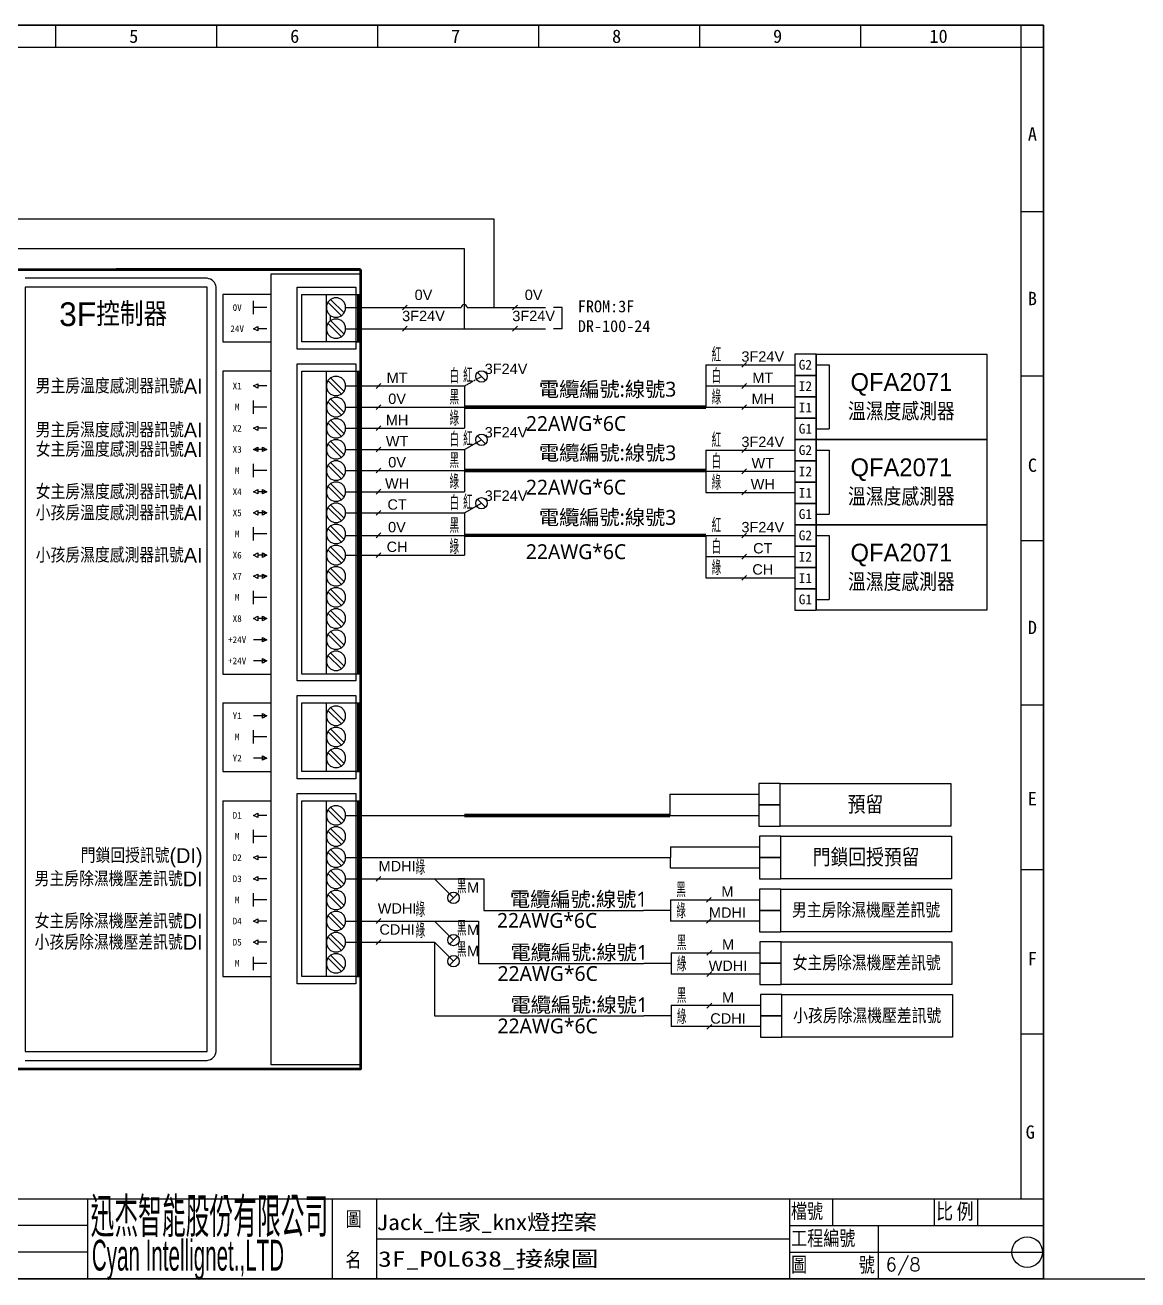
# Model space of a CAD drawing. Header units: millimetres. Extents: x 21506 to 58194, y 6783 to 13041.
# Drawn here: x 46557 to 49042, y 6784 to 9587 of the extents above; entities that cross this region are included whole.
import ezdxf
from ezdxf.enums import TextEntityAlignment as Align

# ---------------------------------------------------------------- set-up
doc = ezdxf.new("R2010")
doc.units = ezdxf.units.MM
doc.linetypes.add('DASH1', pattern=[1.5, 1, -0.5])
doc.linetypes.add('PHANTOM', pattern=[2.5, 1.25, -0.25, 0.25, -0.25, 0.25, -0.25])
for name, color, linetype in [('075KW40IMRV50U03AFO80B4B5', 7, 'Continuous'), ('5', 5, 'Continuous'), ('AHU新增', 7, 'Continuous'), ('DIM', 2, 'Continuous'), ('TEXT', 11, 'Continuous')]:
    doc.layers.add(name, color=color, linetype=linetype)
doc.styles.add('chineset', font='ds1.shx', dxfattribs={"bigfont": 'chineset.shx'})
doc.styles.add('DAYUMP', font='COMPLEX', dxfattribs={"bigfont": 'LMP.SHX'})
doc.styles.get("Standard").update_dxf_attribs({"font": ''})
doc.styles.add('T2', font='simplex', dxfattribs={"bigfont": 'stsl'})
doc.styles.get('Standard').set_extended_font_data('MingLiU')

msp = doc.modelspace()

# ---------------------------------------------------------------- linework, layer by layer
at = {"color": 7}
for p, q in [((48831.502, 9586.621), (44823.076, 9586.621)), ((46625.258, 9586.621), (46625.258, 9536.976)), ((46984.691, 9586.621), (46984.691, 9536.976)), ((47344.125, 9586.621), (47344.125, 9536.976)), ((47703.558, 9586.621), (47703.558, 9536.976)), ((48062.991, 9586.621), (48062.991, 9536.976)), ((48422.424, 9586.621), (48422.424, 9536.976)), ((48781.857, 6965.341), (48781.857, 9586.621)), ((48831.502, 9586.621), (48831.502, 6786.618)), ((44823.076, 9536.975), (48831.502, 9536.976)), ((48831.502, 9169.599), (48781.857, 9169.599)), ((48831.502, 8802.223), (48781.857, 8802.223)), ((48831.502, 8434.847), (48781.857, 8434.847)), ((48831.502, 8067.47), (48781.857, 8067.47)), ((48831.502, 7700.094), (48781.857, 7700.094)), ((48831.502, 7332.718), (48781.857, 7332.718)), ((44823.077, 6965.341), (48831.502, 6965.341)), ((46696.748, 6965.341), (46696.748, 6786.618)), ((47242.848, 6965.341), (47242.848, 6786.618)), ((47342.139, 6965.341), (47342.139, 6786.618)), ((48263.961, 6965.341), (48263.961, 6786.618)), ((48360.535, 6965.341), (48360.535, 6905.767)), ((48587.824, 6905.767), (48587.824, 6965.341)), ((48684.398, 6965.341), (48684.398, 6905.767)), ((46696.748, 6905.767), (44823.077, 6905.766)), ((48263.961, 6905.767), (48831.502, 6905.767)), ((48462.543, 6905.767), (48462.543, 6786.618)), ((46696.748, 6846.192), (44823.077, 6846.192)), ((48263.961, 6846.192), (48831.502, 6846.192)), ((44823.077, 6786.617), (48831.502, 6786.618)), ((46696.748, 6786.618), (46724.053, 6786.618))]:
    msp.add_line(p, q, dxfattribs=at)
for p, q in [((44823.077, 9586.621), (48831.502, 9586.621)), ((48831.502, 9586.621), (48831.502, 6786.617)), ((48831.502, 6786.617), (48831.502, 9586.621)), ((47306.593, 9040.88), (47306.593, 9030.956)), ((47306.593, 9040.88), (47306.593, 8984.315)), ((47306.593, 9040.88), (47306.593, 8984.811)), ((47107.125, 8984.811), (46998.955, 8984.811)), ((46998.955, 8984.811), (46998.955, 8878.872)), ((47067.429, 8940.856), (47067.429, 8970.627)), ((47164.683, 8862.498), (47164.683, 8971.66)), ((47175.599, 8878.872), (47175.599, 8984.811)), ((47230.18, 8878.872), (47230.18, 8984.811)), ((47239.463, 8973.895), (47269.746, 8943.612)), ((47296.769, 8878.872), (47296.769, 8984.811)), ((47300.044, 8878.872), (47300.044, 8984.811)), ((47302.227, 8878.872), (47302.227, 8984.811)), ((47305.502, 8878.872), (47305.502, 8984.811)), ((47097.201, 8955.742), (47067.429, 8955.742)), ((47233.44, 8967.871), (47263.722, 8937.589)), ((47756.802, 8955.742), (47736.954, 8955.742)), ((47756.802, 8908.519), (47756.802, 8955.742)), ((47067.429, 8908.519), (47077.353, 8913.481)), ((47077.353, 8913.481), (47077.353, 8903.558)), ((47233.44, 8920.649), (47263.722, 8890.366)), ((47239.463, 8926.672), (47239.463, 8937.589)), ((47239.463, 8926.672), (47269.746, 8896.39)), ((47077.353, 8903.558), (47067.429, 8908.519)), ((47097.201, 8908.519), (47077.353, 8908.519)), ((47756.802, 8908.519), (47736.954, 8908.519)), ((46998.955, 8878.872), (47107.125, 8878.872)), ((47164.683, 8862.498), (47164.683, 8878.872)), ((47295.677, 8878.872), (47296.769, 8878.872)), ((47295.677, 8878.872), (47305.502, 8878.872)), ((47296.769, 8878.872), (47300.044, 8878.872)), ((47300.044, 8878.872), (47302.227, 8878.872)), ((48168.296, 8833.175), (48157.578, 8822.457)), ((48275.919, 8851.633), (48275.919, 8803.999)), ((48323.553, 8851.633), (48323.553, 8661.096)), ((48323.553, 8851.633), (48323.553, 8661.096)), ((48323.553, 8851.633), (48323.553, 8661.096)), ((48323.553, 8851.633), (48323.553, 8661.096)), ((47107.125, 8813.375), (46998.955, 8813.375)), ((46998.955, 8813.375), (46998.955, 8137.059)), ((47230.18, 8137.059), (47230.18, 8813.375)), ((47296.769, 8137.059), (47296.769, 8813.375)), ((47300.044, 8137.059), (47300.044, 8813.375)), ((47302.227, 8137.059), (47302.227, 8813.375)), ((47305.502, 8137.059), (47305.502, 8813.375)), ((48077.443, 8827.816), (48077.443, 8733.372)), ((48077.443, 8827.816), (48275.919, 8827.816)), ((48275.919, 8803.999), (48275.919, 8780.182)), ((48323.553, 8827.816), (48352.663, 8827.816)), ((48352.663, 8827.816), (48352.663, 8684.913)), ((47067.429, 8780.594), (47077.353, 8785.556)), ((47077.353, 8775.632), (47067.429, 8780.594)), ((47077.353, 8785.556), (47077.353, 8775.632)), ((47097.201, 8780.594), (47077.353, 8780.594)), ((47233.44, 8792.724), (47263.722, 8762.441)), ((47239.463, 8798.747), (47269.746, 8768.465)), ((47273.006, 8780.594), (47471.482, 8780.594)), ((47351.732, 8785.953), (47341.015, 8775.235)), ((47471.482, 8780.594), (47538.393, 8780.594)), ((47528.506, 8780.594), (47538.393, 8780.594)), ((48077.443, 8780.594), (48144.354, 8780.594)), ((48077.443, 8780.594), (48275.919, 8780.594)), ((48168.296, 8785.953), (48157.578, 8775.235)), ((47067.429, 8718.486), (47067.429, 8748.258)), ((47233.44, 8745.502), (47263.722, 8715.219)), ((47239.463, 8751.525), (47269.746, 8721.243)), ((47097.201, 8733.372), (47067.429, 8733.372)), ((47273.006, 8733.372), (47471.482, 8733.372)), ((47351.732, 8738.731), (47341.015, 8728.013)), ((47471.482, 8733.372), (47538.393, 8733.372)), ((48077.443, 8733.372), (48144.354, 8733.372)), ((48077.443, 8733.372), (48275.919, 8733.372)), ((48168.296, 8738.731), (48157.578, 8728.013)), ((47067.429, 8686.15), (47077.353, 8691.112)), ((47077.353, 8691.112), (47077.353, 8681.188)), ((47233.44, 8698.279), (47263.722, 8667.997)), ((47239.463, 8704.303), (47269.746, 8674.021)), ((47351.732, 8691.509), (47341.015, 8680.791)), ((47077.353, 8681.188), (47067.429, 8686.15)), ((47097.201, 8686.15), (47077.353, 8686.15)), ((47273.006, 8686.15), (47471.482, 8686.15)), ((47471.482, 8686.15), (47538.393, 8686.15)), ((48275.919, 8661.096), (48275.919, 8613.462)), ((48323.553, 8684.913), (48352.663, 8684.913)), ((48323.553, 8661.096), (48323.553, 8470.559)), ((48323.553, 8661.096), (48323.553, 8470.559)), ((48323.553, 8661.096), (48323.553, 8470.559)), ((48323.553, 8661.096), (48323.553, 8470.559)), ((47067.429, 8638.928), (47077.353, 8643.89)), ((47097.201, 8638.928), (47067.429, 8638.928)), ((47077.353, 8633.966), (47067.429, 8638.928)), ((47077.353, 8643.89), (47077.353, 8633.966)), ((47087.277, 8633.966), (47087.277, 8643.89)), ((47087.277, 8643.89), (47097.201, 8638.928)), ((47097.201, 8638.928), (47087.277, 8633.966)), ((47233.44, 8651.057), (47263.722, 8620.775)), ((47239.463, 8657.081), (47269.746, 8626.798)), ((47273.006, 8638.928), (47471.482, 8638.928)), ((47351.732, 8644.287), (47341.015, 8633.569)), ((47471.482, 8638.928), (47538.393, 8638.928)), ((47538.393, 8638.928), (47538.393, 8544.484)), ((48077.443, 8637.279), (48077.443, 8542.835)), ((48077.443, 8637.279), (48275.919, 8637.279)), ((48168.296, 8642.638), (48157.578, 8631.92)), ((48323.553, 8637.279), (48352.663, 8637.279)), ((48352.663, 8637.279), (48352.663, 8494.376)), ((47067.429, 8576.82), (47067.429, 8606.591)), ((47239.463, 8609.859), (47269.746, 8579.576)), ((48275.919, 8613.462), (48275.919, 8589.645)), ((47097.201, 8591.706), (47067.429, 8591.706)), ((47233.44, 8603.835), (47263.722, 8573.553)), ((47273.006, 8591.706), (47471.482, 8591.706)), ((47351.732, 8597.065), (47341.015, 8586.347)), ((47471.482, 8591.706), (47538.393, 8591.706)), ((48077.443, 8590.057), (48144.354, 8590.057)), ((48077.443, 8590.057), (48275.919, 8590.057)), ((48168.296, 8595.416), (48157.578, 8584.698)), ((47067.429, 8544.484), (47077.353, 8549.446)), ((47077.353, 8549.446), (47077.353, 8539.522)), ((47087.277, 8539.522), (47087.277, 8549.446)), ((47087.277, 8549.446), (47097.201, 8544.484)), ((47233.44, 8556.613), (47263.722, 8526.331)), ((47239.463, 8562.637), (47269.746, 8532.354)), ((47351.732, 8549.842), (47341.015, 8539.125)), ((48168.296, 8548.194), (48157.578, 8537.476)), ((47077.353, 8539.522), (47067.429, 8544.484)), ((47097.201, 8544.484), (47077.353, 8544.484)), ((47097.201, 8544.484), (47087.277, 8539.522)), ((47273.006, 8544.484), (47471.482, 8544.484)), ((47471.482, 8544.484), (47538.393, 8544.484)), ((48077.443, 8542.835), (48144.354, 8542.835)), ((48077.443, 8542.835), (48275.919, 8542.835)), ((47067.429, 8497.261), (47077.353, 8502.223)), ((47077.353, 8492.3), (47067.429, 8497.261)), ((47077.353, 8502.223), (47077.353, 8492.3)), ((47097.201, 8497.261), (47077.353, 8497.261)), ((47087.277, 8492.3), (47087.277, 8502.223)), ((47087.277, 8502.223), (47097.201, 8497.261)), ((47097.201, 8497.261), (47087.277, 8492.3)), ((47233.44, 8509.391), (47263.722, 8479.109)), ((47239.463, 8515.414), (47269.746, 8485.132)), ((47273.006, 8497.261), (47471.482, 8497.261)), ((47351.732, 8502.62), (47341.015, 8491.903)), ((47471.482, 8497.261), (47538.393, 8497.261)), ((47538.393, 8497.261), (47538.393, 8402.817)), ((48323.553, 8494.376), (48352.663, 8494.376)), ((47067.429, 8435.154), (47067.429, 8464.925)), ((47239.463, 8468.192), (47269.746, 8437.91)), ((48275.919, 8470.559), (48275.919, 8422.925)), ((48323.553, 8470.559), (48323.553, 8280.022)), ((48323.553, 8470.559), (48323.553, 8280.022)), ((48323.553, 8470.559), (48323.553, 8280.022)), ((48323.553, 8470.559), (48323.553, 8280.022)), ((47097.201, 8450.039), (47067.429, 8450.039)), ((47233.44, 8462.169), (47263.722, 8431.886)), ((47273.006, 8446.742), (47538.393, 8446.742)), ((47351.732, 8452.513), (47341.015, 8441.795)), ((47528.506, 8446.742), (47538.393, 8446.742)), ((48077.443, 8446.742), (48077.443, 8352.298)), ((48077.443, 8446.742), (48275.919, 8446.742)), ((48168.296, 8452.101), (48157.578, 8441.383)), ((48323.553, 8446.742), (48352.663, 8446.742)), ((48352.663, 8446.742), (48352.663, 8303.839)), ((47067.429, 8402.817), (47077.353, 8407.779)), ((47077.353, 8407.779), (47077.353, 8397.855)), ((47087.277, 8397.855), (47087.277, 8407.779)), ((47087.277, 8407.779), (47097.201, 8402.817)), ((47233.44, 8414.947), (47263.722, 8384.664)), ((47239.463, 8420.97), (47269.746, 8390.688)), ((47351.732, 8408.176), (47341.015, 8397.458)), ((48275.919, 8422.925), (48275.919, 8399.108)), ((47077.353, 8397.855), (47067.429, 8402.817)), ((47097.201, 8402.817), (47077.353, 8402.817)), ((47097.201, 8402.817), (47087.277, 8397.855)), ((47273.006, 8402.817), (47471.482, 8402.817)), ((47471.482, 8402.817), (47538.393, 8402.817)), ((48077.443, 8399.52), (48144.354, 8399.52)), ((48077.443, 8399.52), (48275.919, 8399.52)), ((48168.296, 8404.879), (48157.578, 8394.161)), ((47067.429, 8355.595), (47077.353, 8360.557)), ((47077.353, 8350.633), (47067.429, 8355.595)), ((47077.353, 8360.557), (47077.353, 8350.633)), ((47097.201, 8355.595), (47077.353, 8355.595)), ((47087.277, 8350.633), (47087.277, 8360.557)), ((47087.277, 8360.557), (47097.201, 8355.595)), ((47097.201, 8355.595), (47087.277, 8350.633)), ((47233.44, 8367.725), (47263.722, 8337.442)), ((47239.463, 8373.748), (47269.746, 8343.466)), ((48077.443, 8352.298), (48144.354, 8352.298)), ((48077.443, 8352.298), (48275.919, 8352.298)), ((48168.296, 8357.657), (48157.578, 8346.939)), ((47239.463, 8326.526), (47269.746, 8296.244)), ((47067.429, 8293.487), (47067.429, 8323.259)), ((47097.201, 8308.373), (47067.429, 8308.373)), ((47233.44, 8320.502), (47263.722, 8290.22)), ((48323.553, 8303.839), (48352.663, 8303.839)), ((47233.44, 8273.28), (47263.722, 8242.998)), ((47239.463, 8279.304), (47269.746, 8249.021)), ((47067.429, 8261.151), (47077.353, 8266.113)), ((47077.353, 8256.189), (47067.429, 8261.151)), ((47077.353, 8266.113), (47077.353, 8256.189)), ((47097.201, 8261.151), (47077.353, 8261.151)), ((47087.277, 8256.189), (47087.277, 8266.113)), ((47087.277, 8266.113), (47097.201, 8261.151)), ((47097.201, 8261.151), (47087.277, 8256.189)), ((47097.201, 8213.929), (47067.429, 8213.929)), ((47087.277, 8208.967), (47087.277, 8218.891)), ((47087.277, 8218.891), (47097.201, 8213.929)), ((47097.201, 8213.929), (47087.277, 8208.967)), ((47233.44, 8226.058), (47263.722, 8195.776)), ((47239.463, 8232.082), (47269.746, 8201.799)), ((47239.463, 8184.86), (47269.746, 8154.577)), ((47097.201, 8166.707), (47067.429, 8166.707)), ((47087.277, 8161.745), (47087.277, 8171.669)), ((47087.277, 8171.669), (47097.201, 8166.707)), ((47097.201, 8166.707), (47087.277, 8161.745)), ((47233.44, 8178.836), (47263.722, 8148.554)), ((46998.955, 8137.059), (47107.125, 8137.059)), ((46998.955, 8073.051), (47107.125, 8073.051)), ((46998.955, 8073.051), (46998.955, 7919.89)), ((47230.18, 7919.89), (47230.18, 8073.051)), ((47296.769, 7919.89), (47296.769, 8073.051)), ((47300.044, 7919.89), (47300.044, 8073.051)), ((47302.227, 7919.89), (47302.227, 8073.051)), ((47305.502, 7919.89), (47305.502, 8073.051)), ((47097.201, 8043.981), (47067.429, 8043.981)), ((47087.277, 8039.019), (47087.277, 8048.943)), ((47087.277, 8048.943), (47097.201, 8043.981)), ((47097.201, 8043.981), (47087.277, 8039.019)), ((47233.44, 8056.111), (47263.722, 8025.828)), ((47239.463, 8062.134), (47269.746, 8031.852)), ((47067.429, 7981.874), (47067.429, 8011.645)), ((47097.201, 7996.759), (47067.429, 7996.759)), ((47233.44, 8008.889), (47263.722, 7978.606)), ((47239.463, 8014.912), (47269.746, 7984.63)), ((47233.44, 7961.667), (47263.722, 7931.384)), ((47239.463, 7967.69), (47269.746, 7937.408)), ((47097.201, 7949.537), (47067.429, 7949.537)), ((47087.277, 7944.575), (47087.277, 7954.499)), ((47087.277, 7954.499), (47097.201, 7949.537)), ((47097.201, 7949.537), (47087.277, 7944.575)), ((46998.955, 7919.89), (47107.125, 7919.89)), ((47164.683, 7903.515), (47164.683, 7919.89)), ((47295.677, 7919.89), (47296.769, 7919.89)), ((47295.677, 7919.89), (47305.502, 7919.89)), ((47296.769, 7919.89), (47300.044, 7919.89)), ((47300.044, 7919.89), (47302.227, 7919.89)), ((48195.784, 7892.651), (48195.784, 7845.017)), ((46998.955, 7854.392), (47107.125, 7854.392)), ((46998.955, 7854.392), (46998.955, 7461.41)), ((47230.18, 7461.41), (47230.18, 7854.392)), ((47296.769, 7461.41), (47296.769, 7854.392)), ((47300.044, 7461.41), (47300.044, 7854.392)), ((47302.227, 7461.41), (47302.227, 7854.392)), ((47305.502, 7461.41), (47305.502, 7854.392)), ((47997.307, 7868.834), (47997.307, 7821.612)), ((47997.307, 7868.834), (48195.784, 7868.834)), ((47067.429, 7821.612), (47077.353, 7826.574)), ((47077.353, 7816.65), (47067.429, 7821.612)), ((47077.353, 7826.574), (47077.353, 7816.65)), ((47097.201, 7821.612), (47077.353, 7821.612)), ((47233.44, 7833.741), (47263.722, 7803.459)), ((47239.463, 7839.765), (47269.746, 7809.482)), ((47273.006, 7821.612), (47471.482, 7821.612)), ((47471.482, 7821.612), (47538.393, 7821.612)), ((47997.307, 7821.612), (48064.219, 7821.612)), ((47997.307, 7821.612), (48195.784, 7821.612)), ((48195.784, 7845.017), (48195.784, 7821.2)), ((47239.463, 7792.543), (47269.746, 7762.26)), ((47067.429, 7759.504), (47067.429, 7789.275)), ((47097.201, 7774.39), (47067.429, 7774.39)), ((47233.44, 7786.519), (47263.722, 7756.237)), ((47233.44, 7739.297), (47263.722, 7709.015)), ((47239.463, 7745.321), (47269.746, 7715.038)), ((47998.572, 7750.985), (47998.572, 7727.168)), ((47998.572, 7750.985), (48197.048, 7750.985)), ((47067.429, 7727.168), (47077.353, 7732.13)), ((47077.353, 7722.206), (47067.429, 7727.168)), ((47077.353, 7732.13), (47077.353, 7722.206)), ((47097.201, 7727.168), (47077.353, 7727.168)), ((47273.006, 7727.168), (47471.482, 7727.168)), ((47471.482, 7727.168), (47998.572, 7727.168)), ((47998.572, 7703.351), (47998.572, 7727.168)), ((47067.429, 7679.946), (47077.353, 7684.907)), ((47077.353, 7674.984), (47067.429, 7679.946)), ((47077.353, 7684.907), (47077.353, 7674.984)), ((47097.201, 7679.946), (47077.353, 7679.946)), ((47233.44, 7692.075), (47263.722, 7661.793)), ((47239.463, 7698.098), (47269.746, 7667.816)), ((47273.006, 7679.946), (47581.876, 7679.946)), ((47351.732, 7685.304), (47341.015, 7674.587)), ((47471.482, 7679.946), (47513.96, 7637.467)), ((47581.876, 7679.946), (47581.876, 7609.318)), ((48197.048, 7703.351), (47998.572, 7703.351)), ((47067.429, 7617.838), (47067.429, 7647.609)), ((47097.201, 7632.723), (47067.429, 7632.723)), ((47233.44, 7644.853), (47263.722, 7614.57)), ((47239.463, 7650.876), (47269.746, 7620.594)), ((47998.572, 7633.136), (48197.048, 7633.136)), ((47998.572, 7633.136), (47998.572, 7585.501)), ((48089.425, 7638.494), (48078.707, 7627.777)), ((47233.44, 7597.631), (47263.722, 7567.348)), ((47239.463, 7603.654), (47269.746, 7573.372)), ((47581.876, 7609.318), (47938.05, 7609.318)), ((47998.572, 7609.318), (47938.05, 7609.318)), ((47067.429, 7585.501), (47077.353, 7590.463)), ((47077.353, 7580.539), (47067.429, 7585.501)), ((47077.353, 7590.463), (47077.353, 7580.539)), ((47097.201, 7585.501), (47077.353, 7585.501)), ((47273.006, 7585.501), (47569.508, 7585.501)), ((47351.732, 7590.86), (47341.015, 7580.142)), ((47471.482, 7585.501), (47513.96, 7543.023)), ((47569.508, 7585.501), (47569.508, 7490.645)), ((48197.048, 7585.501), (47998.572, 7585.501)), ((48089.425, 7591.272), (48078.707, 7580.555)), ((47067.429, 7538.279), (47077.353, 7543.241)), ((47077.353, 7543.241), (47077.353, 7533.317)), ((47233.44, 7550.409), (47263.722, 7520.126)), ((47239.463, 7556.432), (47269.746, 7526.15)), ((47351.732, 7543.638), (47341.015, 7532.92)), ((47077.353, 7533.317), (47067.429, 7538.279)), ((47097.201, 7538.279), (47077.353, 7538.279)), ((47273.006, 7538.279), (47471.482, 7538.279)), ((47471.482, 7538.279), (47471.482, 7373.62)), ((47471.482, 7538.279), (47513.96, 7495.801)), ((47999.836, 7514.462), (48198.312, 7514.462)), ((47999.836, 7514.462), (47999.836, 7466.828)), ((48090.689, 7519.821), (48079.971, 7509.103)), ((47067.429, 7476.171), (47067.429, 7505.943)), ((47097.201, 7491.057), (47067.429, 7491.057)), ((47233.44, 7503.186), (47263.722, 7472.904)), ((47239.463, 7509.21), (47269.746, 7478.928)), ((47569.508, 7490.645), (47939.314, 7490.645)), ((47999.836, 7490.645), (47939.314, 7490.645)), ((46998.955, 7461.41), (47107.125, 7461.41)), ((47295.677, 7461.41), (47296.769, 7461.41)), ((47295.677, 7461.41), (47305.502, 7461.41)), ((47296.769, 7461.41), (47300.044, 7461.41)), ((47300.044, 7461.41), (47302.227, 7461.41)), ((48198.312, 7466.828), (47999.836, 7466.828)), ((48090.689, 7472.599), (48079.971, 7461.881)), ((48090.689, 7401.972), (48079.971, 7391.254)), ((47471.482, 7373.62), (47939.314, 7373.62)), ((47999.836, 7373.62), (47939.314, 7373.62)), ((47999.836, 7397.437), (48198.312, 7397.437)), ((47999.836, 7397.437), (47999.836, 7349.803)), ((48198.312, 7349.803), (47999.836, 7349.803)), ((48090.689, 7354.75), (48079.971, 7344.032)), ((48831.502, 6786.617), (44823.077, 6786.617)), ((48830.699, 6786.618), (49485.67, 6786.618))]:
    msp.add_line(p, q)
at = {"color": 4}
for p, q in [((45780.687, 9153.639), (47603.799, 9153.639)), ((47603.799, 9153.639), (47603.799, 8955.742)), ((47273.006, 8955.742), (47531.025, 8955.742)), ((47544.256, 8955.742), (47719.445, 8955.742))]:
    msp.add_line(p, q, dxfattribs=at)
at = {"color": 1}
for p, q in [((45983.927, 9087.481), (47537.641, 9087.481)), ((47537.641, 9087.481), (47537.641, 8908.519)), ((47410.682, 8913.878), (47399.964, 8903.161)), ((47656.613, 8913.878), (47645.895, 8903.161)), ((47273.006, 8908.519), (47537.641, 8908.519)), ((47537.641, 8908.519), (47719.445, 8908.519))]:
    msp.add_line(p, q, dxfattribs=at)
at = {"lineweight": 50}
msp.add_line((47306.593, 9040.88), (46760.784, 9040.88), dxfattribs=at)
at = {"color": 0}
for p, q in [((47410.682, 8961.1), (47399.964, 8950.383)), ((47656.613, 8961.1), (47645.895, 8950.383))]:
    msp.add_line(p, q, dxfattribs=at)
at = {"linetype": 'PHANTOM', "ltscale": 2}
msp.add_line((47538.393, 8780.594), (47576.457, 8801.895), dxfattribs=at)
at = {"ltscale": 2}
msp.add_line((47538.393, 8780.594), (47538.393, 8686.15), dxfattribs=at)
at = {"lineweight": 100}
for p, q in [((47538.393, 8733.372), (48077.443, 8733.372)), ((47538.393, 8591.706), (48077.443, 8591.706)), ((47538.393, 8447.154), (48077.443, 8446.742)), ((47538.393, 7821.612), (47997.307, 7821.612))]:
    msp.add_line(p, q, dxfattribs=at)
at = {"linetype": 'ByBlock', "ltscale": 2}
for p, q in [((47538.393, 8638.928), (47576.457, 8660.229)), ((47538.393, 8497.261), (47576.457, 8518.562))]:
    msp.add_line(p, q, dxfattribs=at)
at = {"color": 7, "linetype": 'DASH1'}
msp.add_line((47342.139, 6875.979), (48263.961, 6875.98), dxfattribs=at)
at = {"lineweight": 50}
msp.add_lwpolyline([(47306.593, 9040.88), (47306.593, 7254.594), (46214.974, 7254.594), (46214.974, 9040.88)], close=True, dxfattribs=at)
for points in [[(47305.601, 9030.956), (47305.601, 7264.518), (47107.125, 7264.518), (47107.125, 9030.956)], [(46557.345, 9001.185), (46557.345, 7294.289), (46964.222, 7294.289), (46964.222, 9001.185)], [(47164.683, 8862.498), (47164.683, 9001.185), (47295.677, 9001.185), (47295.677, 8862.498)], [(47175.599, 8878.872), (47175.599, 8984.811), (47306.593, 8984.811), (47306.593, 8878.872)], [(47230.18, 8951.482), (47233.44, 8943.612), (47239.463, 8937.589), (47247.333, 8934.329), (47255.852, 8934.329), (47263.722, 8937.589), (47269.746, 8943.612), (47273.006, 8951.482), (47273.006, 8960.001), (47269.746, 8967.871), (47263.722, 8973.895), (47255.852, 8977.154), (47247.333, 8977.154), (47239.463, 8973.895), (47233.44, 8967.871), (47230.18, 8960.001)], [(47230.18, 8904.26), (47233.44, 8896.39), (47239.463, 8890.366), (47247.333, 8887.107), (47255.852, 8887.107), (47263.722, 8890.366), (47269.746, 8896.39), (47273.006, 8904.26), (47273.006, 8912.779), (47269.746, 8920.649), (47263.722, 8926.672), (47255.852, 8929.932), (47247.333, 8929.932), (47239.463, 8926.672), (47233.44, 8920.649), (47230.18, 8912.779)], [(47164.683, 8122.173), (47164.683, 8829.749), (47295.677, 8829.749), (47295.677, 8122.173)], [(48323.553, 8851.633), (48275.919, 8851.633), (48275.919, 8803.999), (48323.553, 8803.999)], [(48323.553, 8851.633), (48704.628, 8851.633), (48704.628, 8661.096), (48323.553, 8661.096)], [(47175.599, 8137.059), (47175.599, 8813.375), (47306.593, 8813.375), (47306.593, 8137.059)], [(47230.18, 8776.335), (47233.44, 8768.465), (47239.463, 8762.441), (47247.333, 8759.181), (47255.852, 8759.181), (47263.722, 8762.441), (47269.746, 8768.465), (47273.006, 8776.335), (47273.006, 8784.854), (47269.746, 8792.724), (47263.722, 8798.747), (47255.852, 8802.007), (47247.333, 8802.007), (47239.463, 8798.747), (47233.44, 8792.724), (47230.18, 8784.854)], [(48323.553, 8803.999), (48275.919, 8803.999), (48275.919, 8756.365), (48323.553, 8756.365)], [(47230.18, 8729.113), (47233.44, 8721.243), (47239.463, 8715.219), (47247.333, 8711.959), (47255.852, 8711.959), (47263.722, 8715.219), (47269.746, 8721.243), (47273.006, 8729.113), (47273.006, 8737.631), (47269.746, 8745.502), (47263.722, 8751.525), (47255.852, 8754.785), (47247.333, 8754.785), (47239.463, 8751.525), (47233.44, 8745.502), (47230.18, 8737.631)], [(48323.553, 8756.365), (48275.919, 8756.365), (48275.919, 8708.731), (48323.553, 8708.731)], [(47230.18, 8681.891), (47233.44, 8674.021), (47239.463, 8667.997), (47247.333, 8664.737), (47255.852, 8664.737), (47263.722, 8667.997), (47269.746, 8674.021), (47273.006, 8681.891), (47273.006, 8690.409), (47269.746, 8698.279), (47263.722, 8704.303), (47255.852, 8707.563), (47247.333, 8707.563), (47239.463, 8704.303), (47233.44, 8698.279), (47230.18, 8690.409)], [(48323.553, 8708.731), (48275.919, 8708.731), (48275.919, 8661.096), (48323.553, 8661.096)], [(47230.18, 8634.669), (47233.44, 8626.798), (47239.463, 8620.775), (47247.333, 8617.515), (47255.852, 8617.515), (47263.722, 8620.775), (47269.746, 8626.798), (47273.006, 8634.669), (47273.006, 8643.187), (47269.746, 8651.057), (47263.722, 8657.081), (47255.852, 8660.341), (47247.333, 8660.341), (47239.463, 8657.081), (47233.44, 8651.057), (47230.18, 8643.187)], [(48323.553, 8661.096), (48275.919, 8661.096), (48275.919, 8613.462), (48323.553, 8613.462)], [(48323.553, 8661.096), (48704.628, 8661.096), (48704.628, 8470.559), (48323.553, 8470.559)], [(47230.18, 8587.446), (47233.44, 8579.576), (47239.463, 8573.553), (47247.333, 8570.293), (47255.852, 8570.293), (47263.722, 8573.553), (47269.746, 8579.576), (47273.006, 8587.446), (47273.006, 8595.965), (47269.746, 8603.835), (47263.722, 8609.859), (47255.852, 8613.119), (47247.333, 8613.119), (47239.463, 8609.859), (47233.44, 8603.835), (47230.18, 8595.965)], [(48323.553, 8613.462), (48275.919, 8613.462), (48275.919, 8565.828), (48323.553, 8565.828)], [(47230.18, 8540.224), (47233.44, 8532.354), (47239.463, 8526.331), (47247.333, 8523.071), (47255.852, 8523.071), (47263.722, 8526.331), (47269.746, 8532.354), (47273.006, 8540.224), (47273.006, 8548.743), (47269.746, 8556.613), (47263.722, 8562.637), (47255.852, 8565.896), (47247.333, 8565.896), (47239.463, 8562.637), (47233.44, 8556.613), (47230.18, 8548.743)], [(48323.553, 8565.828), (48275.919, 8565.828), (48275.919, 8518.193), (48323.553, 8518.193)], [(47230.18, 8493.002), (47233.44, 8485.132), (47239.463, 8479.109), (47247.333, 8475.849), (47255.852, 8475.849), (47263.722, 8479.109), (47269.746, 8485.132), (47273.006, 8493.002), (47273.006, 8501.521), (47269.746, 8509.391), (47263.722, 8515.414), (47255.852, 8518.674), (47247.333, 8518.674), (47239.463, 8515.414), (47233.44, 8509.391), (47230.18, 8501.521)], [(48323.553, 8518.193), (48275.919, 8518.193), (48275.919, 8470.559), (48323.553, 8470.559)], [(47230.18, 8445.78), (47233.44, 8437.91), (47239.463, 8431.886), (47247.333, 8428.626), (47255.852, 8428.626), (47263.722, 8431.886), (47269.746, 8437.91), (47273.006, 8445.78), (47273.006, 8454.299), (47269.746, 8462.169), (47263.722, 8468.192), (47255.852, 8471.452), (47247.333, 8471.452), (47239.463, 8468.192), (47233.44, 8462.169), (47230.18, 8454.299)], [(48323.553, 8470.559), (48275.919, 8470.559), (48275.919, 8422.925), (48323.553, 8422.925)], [(48323.553, 8470.559), (48704.628, 8470.559), (48704.628, 8280.022), (48323.553, 8280.022)], [(47230.18, 8398.558), (47233.44, 8390.688), (47239.463, 8384.664), (47247.333, 8381.404), (47255.852, 8381.404), (47263.722, 8384.664), (47269.746, 8390.688), (47273.006, 8398.558), (47273.006, 8407.077), (47269.746, 8414.947), (47263.722, 8420.97), (47255.852, 8424.23), (47247.333, 8424.23), (47239.463, 8420.97), (47233.44, 8414.947), (47230.18, 8407.077)], [(48323.553, 8422.925), (48275.919, 8422.925), (48275.919, 8375.291), (48323.553, 8375.291)], [(47230.18, 8351.336), (47233.44, 8343.466), (47239.463, 8337.442), (47247.333, 8334.182), (47255.852, 8334.182), (47263.722, 8337.442), (47269.746, 8343.466), (47273.006, 8351.336), (47273.006, 8359.854), (47269.746, 8367.725), (47263.722, 8373.748), (47255.852, 8377.008), (47247.333, 8377.008), (47239.463, 8373.748), (47233.44, 8367.725), (47230.18, 8359.854)], [(48323.553, 8375.291), (48275.919, 8375.291), (48275.919, 8327.656), (48323.553, 8327.656)], [(47230.18, 8304.114), (47233.44, 8296.244), (47239.463, 8290.22), (47247.333, 8286.96), (47255.852, 8286.96), (47263.722, 8290.22), (47269.746, 8296.244), (47273.006, 8304.114), (47273.006, 8312.632), (47269.746, 8320.502), (47263.722, 8326.526), (47255.852, 8329.786), (47247.333, 8329.786), (47239.463, 8326.526), (47233.44, 8320.502), (47230.18, 8312.632)], [(48323.553, 8327.656), (48275.919, 8327.656), (48275.919, 8280.022), (48323.553, 8280.022)], [(47230.18, 8256.892), (47233.44, 8249.021), (47239.463, 8242.998), (47247.333, 8239.738), (47255.852, 8239.738), (47263.722, 8242.998), (47269.746, 8249.021), (47273.006, 8256.892), (47273.006, 8265.41), (47269.746, 8273.28), (47263.722, 8279.304), (47255.852, 8282.564), (47247.333, 8282.564), (47239.463, 8279.304), (47233.44, 8273.28), (47230.18, 8265.41)], [(47230.18, 8209.669), (47233.44, 8201.799), (47239.463, 8195.776), (47247.333, 8192.516), (47255.852, 8192.516), (47263.722, 8195.776), (47269.746, 8201.799), (47273.006, 8209.669), (47273.006, 8218.188), (47269.746, 8226.058), (47263.722, 8232.082), (47255.852, 8235.342), (47247.333, 8235.342), (47239.463, 8232.082), (47233.44, 8226.058), (47230.18, 8218.188)], [(47230.18, 8162.447), (47233.44, 8154.577), (47239.463, 8148.554), (47247.333, 8145.294), (47255.852, 8145.294), (47263.722, 8148.554), (47269.746, 8154.577), (47273.006, 8162.447), (47273.006, 8170.966), (47269.746, 8178.836), (47263.722, 8184.86), (47255.852, 8188.12), (47247.333, 8188.12), (47239.463, 8184.86), (47233.44, 8178.836), (47230.18, 8170.966)], [(47164.683, 7903.515), (47164.683, 8089.425), (47295.677, 8089.425), (47295.677, 7903.515)], [(47175.599, 7919.89), (47175.599, 8073.051), (47306.593, 8073.051), (47306.593, 7919.89)], [(47230.18, 8039.722), (47233.44, 8031.852), (47239.463, 8025.828), (47247.333, 8022.568), (47255.852, 8022.568), (47263.722, 8025.828), (47269.746, 8031.852), (47273.006, 8039.722), (47273.006, 8048.241), (47269.746, 8056.111), (47263.722, 8062.134), (47255.852, 8065.394), (47247.333, 8065.394), (47239.463, 8062.134), (47233.44, 8056.111), (47230.18, 8048.241)], [(47230.18, 7992.5), (47233.44, 7984.63), (47239.463, 7978.606), (47247.333, 7975.346), (47255.852, 7975.346), (47263.722, 7978.606), (47269.746, 7984.63), (47273.006, 7992.5), (47273.006, 8001.019), (47269.746, 8008.889), (47263.722, 8014.912), (47255.852, 8018.172), (47247.333, 8018.172), (47239.463, 8014.912), (47233.44, 8008.889), (47230.18, 8001.019)], [(47230.18, 7945.278), (47233.44, 7937.408), (47239.463, 7931.384), (47247.333, 7928.124), (47255.852, 7928.124), (47263.722, 7931.384), (47269.746, 7937.408), (47273.006, 7945.278), (47273.006, 7953.796), (47269.746, 7961.667), (47263.722, 7967.69), (47255.852, 7970.95), (47247.333, 7970.95), (47239.463, 7967.69), (47233.44, 7961.667), (47230.18, 7953.796)], [(48243.418, 7892.651), (48195.784, 7892.651), (48195.784, 7845.017), (48243.418, 7845.017)], [(48243.418, 7892.651), (48624.492, 7892.651), (48624.492, 7797.383), (48243.418, 7797.383)], [(47164.683, 7445.035), (47164.683, 7870.767), (47295.677, 7870.767), (47295.677, 7445.035)], [(47175.599, 7461.41), (47175.599, 7854.392), (47306.593, 7854.392), (47306.593, 7461.41)], [(47230.18, 7817.353), (47233.44, 7809.482), (47239.463, 7803.459), (47247.333, 7800.199), (47255.852, 7800.199), (47263.722, 7803.459), (47269.746, 7809.482), (47273.006, 7817.353), (47273.006, 7825.871), (47269.746, 7833.741), (47263.722, 7839.765), (47255.852, 7843.025), (47247.333, 7843.025), (47239.463, 7839.765), (47233.44, 7833.741), (47230.18, 7825.871)], [(48243.418, 7845.017), (48195.784, 7845.017), (48195.784, 7797.383), (48243.418, 7797.383)], [(47230.18, 7770.13), (47233.44, 7762.26), (47239.463, 7756.237), (47247.333, 7752.977), (47255.852, 7752.977), (47263.722, 7756.237), (47269.746, 7762.26), (47273.006, 7770.13), (47273.006, 7778.649), (47269.746, 7786.519), (47263.722, 7792.543), (47255.852, 7795.803), (47247.333, 7795.803), (47239.463, 7792.543), (47233.44, 7786.519), (47230.18, 7778.649)], [(48244.682, 7774.802), (48197.048, 7774.802), (48197.048, 7727.168), (48244.682, 7727.168)], [(48244.682, 7774.802), (48625.757, 7774.802), (48625.757, 7679.533), (48244.682, 7679.533)], [(47230.18, 7722.908), (47233.44, 7715.038), (47239.463, 7709.015), (47247.333, 7705.755), (47255.852, 7705.755), (47263.722, 7709.015), (47269.746, 7715.038), (47273.006, 7722.908), (47273.006, 7731.427), (47269.746, 7739.297), (47263.722, 7745.321), (47255.852, 7748.581), (47247.333, 7748.581), (47239.463, 7745.321), (47233.44, 7739.297), (47230.18, 7731.427)], [(48244.682, 7727.168), (48197.048, 7727.168), (48197.048, 7679.533), (48244.682, 7679.533)], [(47230.18, 7675.686), (47233.44, 7667.816), (47239.463, 7661.793), (47247.333, 7658.533), (47255.852, 7658.533), (47263.722, 7661.793), (47269.746, 7667.816), (47273.006, 7675.686), (47273.006, 7684.205), (47269.746, 7692.075), (47263.722, 7698.098), (47255.852, 7701.358), (47247.333, 7701.358), (47239.463, 7698.098), (47233.44, 7692.075), (47230.18, 7684.205)], [(47230.18, 7628.464), (47233.44, 7620.594), (47239.463, 7614.57), (47247.333, 7611.311), (47255.852, 7611.311), (47263.722, 7614.57), (47269.746, 7620.594), (47273.006, 7628.464), (47273.006, 7636.983), (47269.746, 7644.853), (47263.722, 7650.876), (47255.852, 7654.136), (47247.333, 7654.136), (47239.463, 7650.876), (47233.44, 7644.853), (47230.18, 7636.983)], [(48244.682, 7656.953), (48197.048, 7656.953), (48197.048, 7609.318), (48244.682, 7609.318)], [(48244.682, 7656.953), (48625.757, 7656.953), (48625.757, 7561.684), (48244.682, 7561.684)], [(47230.18, 7581.242), (47233.44, 7573.372), (47239.463, 7567.348), (47247.333, 7564.088), (47255.852, 7564.088), (47263.722, 7567.348), (47269.746, 7573.372), (47273.006, 7581.242), (47273.006, 7589.761), (47269.746, 7597.631), (47263.722, 7603.654), (47255.852, 7606.914), (47247.333, 7606.914), (47239.463, 7603.654), (47233.44, 7597.631), (47230.18, 7589.761)], [(48244.682, 7609.318), (48197.048, 7609.318), (48197.048, 7561.684), (48244.682, 7561.684)], [(47230.18, 7534.02), (47233.44, 7526.15), (47239.463, 7520.126), (47247.333, 7516.866), (47255.852, 7516.866), (47263.722, 7520.126), (47269.746, 7526.15), (47273.006, 7534.02), (47273.006, 7542.538), (47269.746, 7550.409), (47263.722, 7556.432), (47255.852, 7559.692), (47247.333, 7559.692), (47239.463, 7556.432), (47233.44, 7550.409), (47230.18, 7542.538)], [(48245.946, 7539.104), (48198.312, 7539.104), (48198.312, 7491.469), (48245.946, 7491.469)], [(48245.946, 7539.104), (48627.021, 7539.104), (48627.021, 7443.835), (48245.946, 7443.835)], [(47230.18, 7486.798), (47233.44, 7478.928), (47239.463, 7472.904), (47247.333, 7469.644), (47255.852, 7469.644), (47263.722, 7472.904), (47269.746, 7478.928), (47273.006, 7486.798), (47273.006, 7495.316), (47269.746, 7503.186), (47263.722, 7509.21), (47255.852, 7512.47), (47247.333, 7512.47), (47239.463, 7509.21), (47233.44, 7503.186), (47230.18, 7495.316)], [(48245.946, 7491.469), (48198.312, 7491.469), (48198.312, 7443.835), (48245.946, 7443.835)], [(48247.211, 7421.254), (48199.577, 7421.254), (48199.577, 7373.62), (48247.211, 7373.62)], [(48247.211, 7421.254), (48628.285, 7421.254), (48628.285, 7325.986), (48247.211, 7325.986)], [(48247.211, 7373.62), (48199.577, 7373.62), (48199.577, 7325.986), (48247.211, 7325.986)]]:
    msp.add_lwpolyline(points, close=True)
for points in [[(46964.222, 9021.033), (46557.345, 9021.033)], [(46984.069, 7294.289), (46984.069, 9001.185)], [(46557.345, 7274.442), (46964.222, 7274.442)]]:
    msp.add_lwpolyline(points)
for centre, radius, start, end in [((46961.244, 8998.207), 23.019, 7.433125, 82.566875), ((46961.745, 7296.766), 22.461, 276.329849, 353.670151)]:
    msp.add_arc(centre, radius, start, end)
at = {"color": 4}
msp.add_arc((47537.641, 8955.742), 6.616, 0, 180, dxfattribs=at)
for p in [(47092.239, 8638.928), (47092.239, 8544.484), (47092.239, 8497.261), (47092.239, 8402.817), (47092.239, 8355.595), (47092.239, 8261.151), (47092.239, 8213.929), (47092.239, 8166.707), (47092.239, 8043.981), (47092.239, 7949.537)]:
    msp.add_point(p)
for points in [[(47067.429, 8908.519), (47077.353, 8913.481), (47077.353, 8903.558), (47067.429, 8908.519)], [(47067.429, 8780.594), (47077.353, 8785.556), (47077.353, 8775.632), (47067.429, 8780.594)], [(47067.429, 8686.15), (47077.353, 8691.112), (47077.353, 8681.188), (47067.429, 8686.15)], [(47067.429, 8638.928), (47077.353, 8643.89), (47077.353, 8633.966), (47067.429, 8638.928)], [(47097.201, 8638.928), (47087.277, 8633.966), (47087.277, 8643.89), (47097.201, 8638.928)], [(47067.429, 8544.484), (47077.353, 8549.446), (47077.353, 8539.522), (47067.429, 8544.484)], [(47097.201, 8544.484), (47087.277, 8539.522), (47087.277, 8549.446), (47097.201, 8544.484)], [(47067.429, 8497.261), (47077.353, 8502.223), (47077.353, 8492.3), (47067.429, 8497.261)], [(47097.201, 8497.261), (47087.277, 8492.3), (47087.277, 8502.223), (47097.201, 8497.261)], [(47067.429, 8402.817), (47077.353, 8407.779), (47077.353, 8397.855), (47067.429, 8402.817)], [(47097.201, 8402.817), (47087.277, 8397.855), (47087.277, 8407.779), (47097.201, 8402.817)], [(47067.429, 8355.595), (47077.353, 8360.557), (47077.353, 8350.633), (47067.429, 8355.595)], [(47097.201, 8355.595), (47087.277, 8350.633), (47087.277, 8360.557), (47097.201, 8355.595)], [(47067.429, 8261.151), (47077.353, 8266.113), (47077.353, 8256.189), (47067.429, 8261.151)], [(47097.201, 8261.151), (47087.277, 8256.189), (47087.277, 8266.113), (47097.201, 8261.151)], [(47097.201, 8213.929), (47087.277, 8208.967), (47087.277, 8218.891), (47097.201, 8213.929)], [(47097.201, 8166.707), (47087.277, 8161.745), (47087.277, 8171.669), (47097.201, 8166.707)], [(47097.201, 8043.981), (47087.277, 8039.019), (47087.277, 8048.943), (47097.201, 8043.981)], [(47097.201, 7949.537), (47087.277, 7944.575), (47087.277, 7954.499), (47097.201, 7949.537)], [(47067.429, 7821.612), (47077.353, 7826.574), (47077.353, 7816.65), (47067.429, 7821.612)], [(47067.429, 7727.168), (47077.353, 7732.13), (47077.353, 7722.206), (47067.429, 7727.168)], [(47067.429, 7679.946), (47077.353, 7684.907), (47077.353, 7674.984), (47067.429, 7679.946)], [(47067.429, 7585.501), (47077.353, 7590.463), (47077.353, 7580.539), (47067.429, 7585.501)], [(47067.429, 7538.279), (47077.353, 7543.241), (47077.353, 7533.317), (47067.429, 7538.279)]]:
    msp.add_solid(points)
at = {"layer": '075KW40IMRV50U03AFO80B4B5', "color": 0}
msp.add_circle((48795.115, 6846.192), 34.075, dxfattribs=at)
at = {"layer": 'DIM', "color": 0}
for p, q in [((47585.452, 8792.9), (47567.463, 8810.89)), ((47585.452, 8651.234), (47567.463, 8669.223)), ((47585.452, 8509.568), (47567.463, 8527.557)), ((47522.955, 7646.462), (47504.965, 7628.473)), ((47522.955, 7552.018), (47504.965, 7534.028)), ((47522.955, 7504.796), (47504.965, 7486.806))]:
    msp.add_line(p, q, dxfattribs=at)
for centre in [(47576.457, 8801.895), (47576.457, 8660.229), (47576.457, 8518.562), (47513.96, 7637.467), (47513.96, 7543.023), (47513.96, 7495.801)]:
    msp.add_circle(centre, 12.72, dxfattribs=at)

# ---------------------------------------------------------------- texts
at = {"color": 7, "width": 1}
for s, height, oblique, p in [('5', 29.787, 360, (46799.958, 9546.905)), ('6', 29.787, 360, (47159.391, 9546.905)), ('7', 29.787, 0, (47518.824, 9546.905)), ('8', 29.787, 0, (47878.257, 9546.905)), ('9', 29.787, 0, (48237.69, 9546.905)), ('10', 29.7873, 0, (48597.123, 9546.904))]:
    msp.add_text(s, height=height, rotation=0.000118, dxfattribs=dict(at, oblique=oblique)).set_placement(p, align=Align.CENTER)
for s, oblique, p in [('A', 0, (48806.679, 9343.359)), ('B', 0, (48806.68, 8975.982)), ('C', 360, (48806.68, 8603.641)), ('D', 360, (48806.68, 8241.23)), ('E', 360, (48806.68, 7858.96))]:
    msp.add_text(s, height=29.787, rotation=0.000118, dxfattribs=dict(at, oblique=oblique)).set_placement(p, align=Align.MIDDLE)
for s, height, p in [('0V', 14.8857, (47030.933, 8955.742)), ('24V', 14.8857, (47030.933, 8908.519)), ('X1', 14.8857, (47030.933, 8780.594)), ('M', 14.886, (47030.933, 8733.372)), ('X2', 14.8857, (47030.933, 8686.15)), ('X3', 14.8857, (47030.933, 8638.928)), ('M', 14.886, (47030.933, 8591.706)), ('X4', 14.8857, (47030.933, 8544.484)), ('X5', 14.8857, (47030.933, 8497.261)), ('M', 14.886, (47030.933, 8450.039)), ('X6', 14.8857, (47030.933, 8402.817)), ('X7', 14.8857, (47030.933, 8355.595)), ('M', 14.886, (47030.933, 8308.373)), ('X8', 14.8857, (47030.933, 8261.151)), ('+24V', 14.8857, (47030.933, 8213.929)), ('+24V', 14.8857, (47030.933, 8166.707)), ('Y1', 14.8857, (47030.933, 8043.981)), ('M', 14.886, (47030.933, 7996.759)), ('Y2', 14.8857, (47030.933, 7949.537)), ('D1', 14.8857, (47030.933, 7821.612)), ('M', 14.886, (47030.933, 7774.39)), ('D2', 14.8857, (47030.933, 7727.168)), ('D3', 14.8857, (47030.933, 7679.946)), ('M', 14.886, (47030.933, 7632.723)), ('D4', 14.8857, (47030.933, 7585.501)), ('D5', 14.8857, (47030.933, 7538.279)), ('M', 14.886, (47030.933, 7491.057))]:
    msp.add_text(s, height=height).set_placement(p, align=Align.MIDDLE_CENTER)
for s, p in [('F', (48806.68, 7501.512)), ('G', (48801.715, 7114.278))]:
    msp.add_text(s, height=29.787, rotation=0.000118, dxfattribs=at).set_placement(p, align=Align.MIDDLE)
at = {"color": 7, "style": 'T2', "width": 1}
for s, height, p in [('檔號', 37.7305, (48267.563, 6917.501)), ('比', 39.716, (48591.727, 6915.843)), ('例', 39.716, (48637.695, 6915.843)), ('工程編號', 37.7305, (48267.911, 6856.917)), ('名', 37.731, (47272.624, 6809.113)), ('圖', 37.731, (48267.711, 6798.294))]:
    msp.add_text(s, height=height, rotation=0.000118, dxfattribs=at).set_placement(p)
at = {"color": 7, "style": 'T2', "oblique": 360, "width": 1}
for s, p in [('圖', (47273.008, 6899.984)), ('號', (48419.056, 6797.525))]:
    msp.add_text(s, height=37.731, rotation=0.000118, dxfattribs=at).set_placement(p)
at = {"color": 7}
for s, width, p, p2 in [('Jack_住家_knx燈控案', 1.000741, (47342.139, 6895.164), (47834.356, 6895.915)), ('3F_POL638_接線圖', 1.18838, (47345.503, 6813.298), (47837.72, 6814.048))]:
    msp.add_text(s, height=34.78567, rotation=0.08732, dxfattribs=dict(at, width=width)).set_placement(p, p2, align=Align.FIT)
at = {"color": 7, "style": 'T2'}
msp.add_text('6/8', height=29.4737, rotation=0.000118, dxfattribs=at).set_placement((48478.808, 6803.492))
at = {"color": 0, "char_height": 23.15556, "width": 38.97315, "attachment_point": 5}
for insert in [(47446.957, 8984.01), (47692.888, 8984.01)]:
    msp.add_mtext('{\\fArial|b0|i0|c186|p34;0V}', dxfattribs=dict(at, insert=insert))
for s, insert, char_height, width, attachment_point in [('FROM:3F\\PDR-100-24', (47791.641, 8936.124), 26.4635, 284.57969, 4), ('G2', (48299.736, 8827.816), 21.8324, 83.60092, 5), ('{\\fArial|b0|i0|c186|p34;MT}', (47388.007, 8799.048), 23.15556, 38.97315, 5), ('{\\fArial|b0|i0|c186|p34;MT}', (48204.57, 8799.048), 23.15556, 38.97315, 5), ('{\\fMicrosoft JhengHei|b0|i0|c136|p34;電纜編號:線號3}', (47704.56, 8771.561), 33.07937, 330.79371, 4), ('I2', (48299.736, 8780.182), 21.8324, 83.60092, 5), ('{\\fArial|b0|i0|c186|p34;0V}', (47388.007, 8751.825), 23.15556, 38.97315, 5), ('{\\fArial|b0|i0|c186|p34;MH}', (48204.57, 8751.825), 23.15556, 38.97315, 5), ('{\\fArial|b0|i0|c186|p34;MH}', (47388.007, 8704.603), 23.15556, 38.97315, 5), ('I1', (48299.736, 8732.548), 21.8324, 83.60092, 5), ('{\\fMicrosoft JhengHei|b0|i0|c136|p34;22AWG*6C}', (47675.609, 8696.511), 33.07937, 330.79371, 4), ('G1', (48299.736, 8684.913), 21.8324, 83.60092, 5), ('{\\fArial|b0|i0|c186|p34;WT}', (47388.007, 8657.381), 23.15556, 38.97315, 5), ('{\\fMicrosoft JhengHei|b0|i0|c136|p34;電纜編號:線號3}', (47704.56, 8629.483), 33.07937, 330.79371, 4), ('G2', (48299.736, 8637.279), 21.8324, 83.60092, 5), ('{\\fArial|b0|i0|c186|p34;0V}', (47388.007, 8610.159), 23.15556, 38.97315, 5), ('{\\fArial|b0|i0|c186|p34;WT}', (48204.57, 8608.51), 23.15556, 38.97315, 5), ('I2', (48299.736, 8589.645), 21.8324, 83.60092, 5), ('{\\fArial|b0|i0|c186|p34;WH}', (47388.007, 8562.937), 23.15556, 38.97315, 5), ('{\\fMicrosoft JhengHei|b0|i0|c136|p34;22AWG*6C}', (47675.609, 8554.432), 33.07937, 330.79371, 4), ('{\\fArial|b0|i0|c186|p34;WH}', (48204.57, 8561.288), 23.15556, 38.97315, 5), ('I1', (48299.736, 8542.011), 21.8324, 83.60092, 5), ('{\\fArial|b0|i0|c186|p34;CT}', (47388.007, 8515.715), 23.15556, 38.97315, 5), ('{\\fMicrosoft JhengHei|b0|i0|c136|p34;電纜編號:線號3}', (47704.56, 8485.343), 33.07937, 330.79371, 4), ('G1', (48299.736, 8494.376), 21.8324, 83.60092, 5), ('{\\fArial|b0|i0|c186|p34;0V}', (47387.595, 8465.195), 23.15556, 38.97315, 5), ('G2', (48299.736, 8446.742), 21.8324, 83.60092, 5), ('{\\fArial|b0|i0|c186|p34;CH}', (47388.007, 8421.271), 23.15556, 38.97315, 5), ('{\\fMicrosoft JhengHei|b0|i0|c136|p34;22AWG*6C}', (47675.609, 8410.293), 33.07937, 330.79371, 4), ('{\\fArial|b0|i0|c186|p34;CT}', (48204.57, 8417.973), 23.15556, 38.97315, 5), ('I2', (48299.736, 8399.108), 21.8324, 83.60092, 5), ('{\\fArial|b0|i0|c186|p34;CH}', (48204.57, 8370.751), 23.15556, 38.97315, 5), ('I1', (48299.736, 8351.473), 21.8324, 83.60092, 5), ('G1', (48299.736, 8303.839), 21.8324, 83.60092, 5), ('{\\fArial|b0|i0|c186|p34;MDHI}', (47388.007, 7708.214), 23.15556, 38.97315, 5), ('{\\fMicrosoft JhengHei|b0|i0|c136|p34;電纜編號:線號1}', (47639.918, 7632.414), 33.07937, 330.79371, 4), ('{\\fArial|b0|i0|c186|p34;M}', (48125.699, 7651.589), 23.15556, 38.97315, 5), ('{\\fArial|b0|i0|c186|p34;WDHI}', (47388.007, 7613.77), 23.15556, 38.97315, 5), ('{\\fMicrosoft JhengHei|b0|i0|c136|p34;22AWG*6C}', (47610.968, 7586.726), 33.07937, 330.79371, 4), ('{\\fArial|b0|i0|c186|p34;MDHI}', (48125.699, 7604.367), 23.15556, 38.97315, 5), ('{\\fArial|b0|i0|c186|p34;CDHI}', (47388.007, 7566.548), 23.15556, 38.97315, 5), ('{\\fArial|b0|i0|c186|p34;M}', (48126.964, 7532.915), 23.15556, 38.97315, 5), ('{\\fMicrosoft JhengHei|b0|i0|c136|p34;電纜編號:線號1}', (47641.183, 7513.741), 33.07937, 330.79371, 4), ('{\\fMicrosoft JhengHei|b0|i0|c136|p34;22AWG*6C}', (47612.232, 7468.053), 33.07937, 330.79371, 4), ('{\\fArial|b0|i0|c186|p34;WDHI}', (48126.964, 7485.693), 23.15556, 38.97315, 5), ('{\\fMicrosoft JhengHei|b0|i0|c136|p34;電纜編號:線號1}', (47641.183, 7396.716), 33.07937, 330.79371, 4), ('{\\fArial|b0|i0|c186|p34;M}', (48126.964, 7415.066), 23.15556, 38.97315, 5), ('{\\fArial|b0|i0|c186|p34;CDHI}', (48126.964, 7367.844), 23.15556, 38.97315, 5), ('{\\fMicrosoft JhengHei|b0|i0|c136|p34;22AWG*6C}', (47612.232, 7351.028), 33.07937, 330.79371, 4)]:
    msp.add_mtext(s, dxfattribs=dict(insert=insert, char_height=char_height, width=width, attachment_point=attachment_point))
at = {"color": 1, "char_height": 23.15556, "width": 38.97315, "attachment_point": 5}
for s, insert in [('{\\fArial|b0|i0|c186|p34;3F24V}', (47446.957, 8936.788)), ('{\\fArial|b0|i0|c186|p34;3F24V}', (47692.888, 8936.788)), ('{\\fArial|b0|i0|c186|p34;3F24V}', (48204.57, 8846.27)), ('{\\fArial|b0|i0|c186|p34;3F24V}', (47631.345, 8818.746)), ('{\\fArial|b0|i0|c186|p34;3F24V}', (47631.345, 8677.079)), ('{\\fArial|b0|i0|c186|p34;3F24V}', (48204.57, 8655.733)), ('{\\fArial|b0|i0|c186|p34;3F24V}', (47631.345, 8535.413)), ('{\\fArial|b0|i0|c186|p34;3F24V}', (48204.57, 8465.195)), ('{\\fArial|b0|i0|c186|p34;M}', (47557.663, 7660.343)), ('{\\fArial|b0|i0|c186|p34;M}', (47557.663, 7565.899)), ('{\\fArial|b0|i0|c186|p34;M}', (47557.663, 7518.677))]:
    msp.add_mtext(s, dxfattribs=dict(at, insert=insert))
at = {"width": 359.84149, "attachment_point": 5, "style": 'chineset'}
for s, insert, char_height in [('QFA2071\\P溫濕度感測器', (48514.09, 8756.365), 39.6952), ('QFA2071\\P溫濕度感測器', (48514.09, 8565.828), 39.6952), ('QFA2071\\P溫濕度感測器', (48514.09, 8375.291), 39.6952), ('預留', (48433.955, 7845.017), 39.6952), ('門鎖回授預留', (48435.219, 7727.168), 39.6952), ('男主房除濕機壓差訊號', (48435.219, 7609.318), 33.0794), ('女主房除濕機壓差訊號', (48436.484, 7491.469), 33.0794), ('小孩房除濕機壓差訊號', (48437.748, 7373.62), 33.0794)]:
    msp.add_mtext(s, dxfattribs=dict(at, insert=insert, char_height=char_height))
at = {"layer": '5', "color": 0, "style": 'DAYUMP', "width": 0.5}
for s, p in [('紅', (48090.384, 8850.113)), ('白', (47505, 8802.891)), ('紅', (47535.373, 8804.37)), ('白', (48090.384, 8802.891)), ('黑', (47505, 8755.668)), ('綠', (48090.384, 8755.668)), ('綠', (47505, 8708.446)), ('白', (47505, 8661.224)), ('紅', (47535.373, 8662.703)), ('紅', (48090.384, 8659.576)), ('黑', (47505, 8614.002)), ('白', (48090.384, 8612.353)), ('綠', (47505, 8566.78)), ('綠', (48090.384, 8565.131)), ('白', (47505, 8519.558)), ('紅', (47535.373, 8521.037)), ('黑', (47505, 8469.038)), ('紅', (48090.384, 8469.038)), ('綠', (47505, 8421.816)), ('白', (48090.384, 8421.816)), ('綠', (48090.384, 8374.594)), ('綠', (47429.324, 7705.694)), ('黑', (47521.77, 7663.688)), ('黑', (48011.513, 7655.432)), ('綠', (47429.324, 7611.249)), ('綠', (48011.513, 7608.21)), ('綠', (47429.324, 7564.027)), ('黑', (47521.77, 7569.244)), ('黑', (47521.77, 7522.022)), ('黑', (48012.777, 7536.758)), ('綠', (48012.777, 7489.536)), ('黑', (48012.777, 7418.909)), ('綠', (48012.777, 7371.687))]:
    msp.add_text(s, height=32.749, dxfattribs=at).set_placement(p, align=Align.MIDDLE_LEFT)
at = {"layer": 'AHU新增', "color": 7}
for s, insert, char_height, width, attachment_point in [('{\\Fds1.shx,chineset.shx|c136;3F控制器}', (46633.468, 8940.523), 52.92699, 264.63497, 4), ('{\\Fds1.shx,chineset.shx|c136;男主房溫度感測器訊號AI}', (46953.589, 8780.19), 33.07937, 396.24326, 6), ('{\\Fds1.shx,chineset.shx|c136;男主房濕度感測器訊號AI}', (46953.589, 8682.101), 33.07937, 380.58027, 6), ('{\\Fds1.shx,chineset.shx|c136;女主房溫度感測器訊號AI}', (46953.589, 8638.524), 33.07937, 392.10867, 6), ('{\\Fds1.shx,chineset.shx|c136;女主房濕度感測器訊號AI}', (46953.589, 8544.08), 33.07937, 432.464, 6), ('{\\Fds1.shx,chineset.shx|c136;小孩房溫度感測器訊號AI}', (46953.589, 8496.858), 33.07937, 396.24326, 6), ('{\\Fds1.shx,chineset.shx|c136;小孩房濕度感測器訊號AI}', (46953.589, 8402.413), 33.07937, 396.24326, 6), ('{\\Fds1.shx,chineset.shx|c136;門鎖回授訊號(DI)}', (46953.589, 7726.764), 33.07937, 357.35371, 6), ('{\\Fds1.shx,chineset.shx|c136;男主房除濕機壓差訊號DI}', (46953.589, 7679.542), 33.07937, 396.24326, 6), ('{\\Fds1.shx,chineset.shx|c136;女主房除濕機壓差訊號DI}', (46953.589, 7585.097), 33.07937, 396.24326, 6), ('{\\Fds1.shx,chineset.shx|c136;小孩房除濕機壓差訊號DI}', (46953.589, 7537.875), 33.07937, 396.24326, 6)]:
    msp.add_mtext(s, dxfattribs=dict(at, insert=insert, char_height=char_height, width=width, attachment_point=attachment_point))
at = {"layer": 'TEXT', "color": 7, "style": 'chineset'}
for s, height, width, p in [('迅杰智能股份有限公司', 88.4212, 0.6, (46703.643, 6879.673)), ('Cyan Intellignet.,LTD', 68.77201, 0.5, (46706.42, 6804.787))]:
    msp.add_text(s, height=height, rotation=0.000118, dxfattribs=dict(at, width=width)).set_placement(p)

doc.saveas('drawing.dxf')
